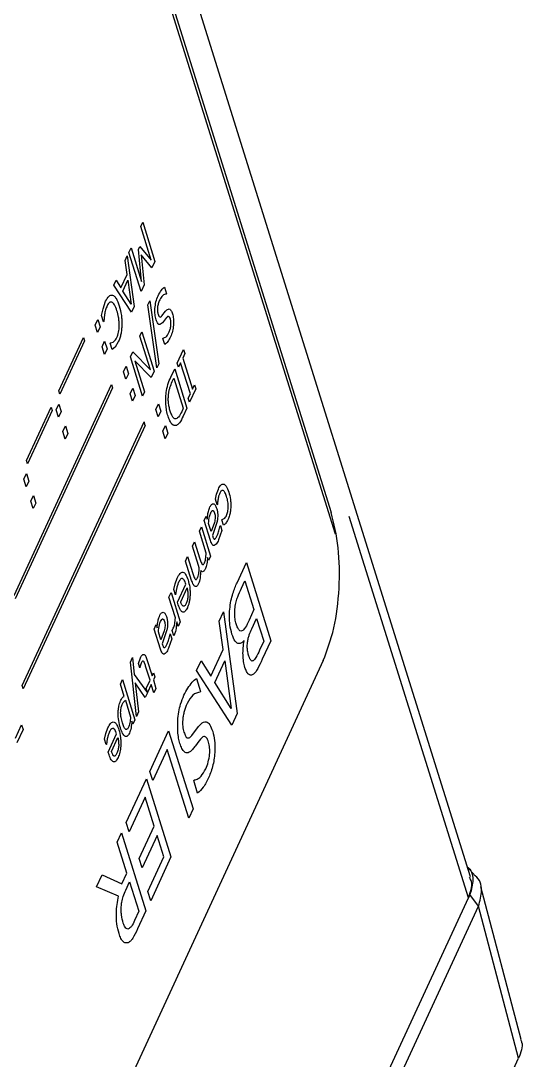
# Model space of a CAD drawing. Header units: millimetres. Extents: x 0 to 420, y 0 to 297.
# Drawn here: x 188.34 to 197.9, y 125.72 to 145.52 of the extents above; entities that cross this region are included whole.
import ezdxf

# ---------------------------------------------------------------- set-up
doc = ezdxf.new("R2010")
doc.units = ezdxf.units.MM

msp = doc.modelspace()

# ---------------------------------------------------------------- linework, layer by layer
at = {"color": 7, "linetype": 'Continuous', "lineweight": 25}
for p, q in [((196.896, 129.212), (187.13, 160.459)), ((194.328, 135.74), (189.224, 152.068)), ((189.362, 151.78), (194.247, 136.153)), ((190.621, 141.596), (190.659, 141.679)), ((190.821, 140.955), (190.621, 141.596)), ((190.659, 141.679), (190.891, 140.934)), ((190.395, 141.107), (190.436, 141.195)), ((190.436, 141.195), (190.636, 140.554)), ((190.58, 141.164), (190.605, 141.218)), ((190.636, 140.554), (190.58, 141.164)), ((190.605, 141.218), (190.821, 140.955)), ((190.324, 140.954), (190.365, 141.043)), ((190.361, 140.685), (190.324, 140.954)), ((190.365, 141.043), (190.494, 140.074)), ((190.627, 140.362), (190.395, 141.107)), ((190.629, 141.061), (190.684, 140.486)), ((190.835, 140.813), (190.629, 141.061)), ((190.891, 140.934), (190.835, 140.813)), ((190.107, 140.484), (190.15, 140.578)), ((190.15, 140.578), (190.243, 140.43)), ((190.243, 140.43), (190.361, 140.685)), ((190.281, 140.37), (190.376, 140.576)), ((190.376, 140.576), (190.438, 140.123)), ((190.444, 139.965), (190.107, 140.484)), ((190.438, 140.123), (190.281, 140.37)), ((190.684, 140.486), (190.627, 140.362)), ((191.071, 140.442), (191.11, 140.317)), ((189.905, 140.033), (189.953, 140.174)), ((190.757, 140.107), (190.791, 140.182)), ((190.791, 140.182), (190.965, 138.984)), ((191.11, 140.317), (191.107, 140.311)), ((189.877, 139.902), (189.905, 140.033)), ((190.494, 140.074), (190.444, 139.965)), ((190.929, 138.907), (190.757, 140.107)), ((191.025, 139.897), (191.091, 139.984)), ((189.755, 139.722), (189.804, 139.829)), ((189.804, 139.829), (189.849, 139.687)), ((189.914, 139.784), (189.877, 139.902)), ((189.917, 139.791), (189.914, 139.784)), ((189.931, 139.921), (189.917, 139.791)), ((191.109, 139.863), (191.034, 139.765)), ((189.799, 139.58), (189.755, 139.722)), ((189.849, 139.687), (189.799, 139.58)), ((190.605, 139.509), (190.644, 139.592)), ((190.644, 139.592), (190.876, 138.847)), ((189.06, 138.468), (189.529, 139.483)), ((189.549, 139.419), (189.08, 138.404)), ((189.529, 139.483), (189.549, 139.419)), ((189.885, 139.306), (189.934, 139.413)), ((189.934, 139.413), (189.979, 139.271)), ((190.041, 139.378), (190.045, 139.385)), ((190.079, 139.258), (190.041, 139.378)), ((190.045, 139.385), (190.099, 139.398)), ((190.193, 139.401), (190.133, 139.303)), ((190.806, 138.867), (190.605, 139.509)), ((191.044, 139.468), (191.047, 139.474)), ((191.081, 139.35), (191.044, 139.468)), ((189.929, 139.164), (189.885, 139.306)), ((189.979, 139.271), (189.929, 139.164)), ((190.133, 139.303), (190.079, 139.258)), ((190.423, 139.114), (190.469, 139.214)), ((190.469, 139.214), (190.806, 138.867)), ((191.317, 138.996), (191.437, 139.254)), ((191.46, 139.178), (191.421, 139.093)), ((191.437, 139.254), (191.46, 139.178)), ((190.656, 138.37), (190.423, 139.114)), ((190.51, 139.042), (190.694, 138.453)), ((190.818, 138.722), (190.51, 139.042)), ((190.965, 138.984), (190.929, 138.907)), ((191.341, 138.92), (191.317, 138.996)), ((191.38, 139.005), (191.341, 138.92)), ((191.565, 138.412), (191.38, 139.005)), ((191.421, 139.093), (191.606, 138.501)), ((190.292, 138.831), (190.342, 138.938)), ((190.337, 138.689), (190.292, 138.831)), ((190.386, 138.796), (190.337, 138.689)), ((190.342, 138.938), (190.386, 138.796)), ((190.876, 138.847), (190.818, 138.722)), ((191.196, 138.732), (191.267, 138.886)), ((191.267, 138.886), (191.499, 138.142)), ((188.209, 134.574), (190.066, 138.592)), ((190.066, 138.592), (190.086, 138.528)), ((191.221, 138.644), (191.252, 138.712)), ((191.252, 138.712), (191.431, 138.139)), ((191.606, 138.501), (191.646, 138.586)), ((191.646, 138.586), (191.669, 138.51)), ((190.086, 138.528), (188.229, 134.509)), ((189.08, 138.404), (189.06, 138.468)), ((190.422, 138.415), (190.472, 138.522)), ((190.467, 138.273), (190.422, 138.415)), ((190.516, 138.38), (190.467, 138.273)), ((190.472, 138.522), (190.516, 138.38)), ((190.694, 138.453), (190.656, 138.37)), ((191.526, 138.328), (191.565, 138.412)), ((191.669, 138.51), (191.55, 138.252)), ((189.01, 138.11), (189.06, 138.217)), ((189.06, 138.217), (189.104, 138.075)), ((190.911, 138.116), (190.96, 138.223)), ((190.96, 138.223), (191.005, 138.08)), ((191.55, 138.252), (191.526, 138.328)), ((188.447, 137.143), (188.916, 138.158)), ((188.937, 138.093), (188.467, 137.078)), ((188.916, 138.158), (188.937, 138.093)), ((189.055, 137.968), (189.01, 138.11)), ((189.104, 138.075), (189.055, 137.968)), ((190.955, 137.973), (190.911, 138.116)), ((191.005, 138.08), (190.955, 137.973)), ((191.431, 138.139), (191.4, 138.071)), ((191.499, 138.142), (191.429, 137.99)), ((188.365, 132.857), (190.685, 137.877)), ((190.705, 137.812), (188.385, 132.792)), ((189.14, 137.694), (189.19, 137.801)), ((189.19, 137.801), (189.234, 137.659)), ((190.705, 137.812), (190.685, 137.877)), ((191.041, 137.699), (191.09, 137.807)), ((191.09, 137.807), (191.135, 137.664)), ((189.185, 137.552), (189.14, 137.694)), ((189.234, 137.659), (189.185, 137.552)), ((191.085, 137.557), (191.041, 137.699)), ((191.135, 137.664), (191.085, 137.557)), ((188.467, 137.078), (188.447, 137.143)), ((188.398, 136.784), (188.447, 136.892)), ((188.447, 136.892), (188.492, 136.749)), ((188.442, 136.642), (188.398, 136.784)), ((188.492, 136.749), (188.442, 136.642)), ((192.064, 136.501), (192.098, 136.598)), ((188.528, 136.368), (188.577, 136.475)), ((188.577, 136.475), (188.622, 136.333)), ((192.043, 136.406), (192.064, 136.501)), ((192.076, 136.301), (192.043, 136.406)), ((188.572, 136.226), (188.528, 136.368)), ((188.622, 136.333), (188.572, 136.226)), ((192.079, 136.306), (192.076, 136.301)), ((191.83, 135.998), (191.869, 136.082)), ((191.869, 136.082), (191.888, 136.023)), ((192.166, 136.015), (192.168, 136.02)), ((192.199, 135.909), (192.166, 136.015)), ((192.168, 136.02), (192.207, 136.036)), ((196.857, 128.812), (194.588, 136.074)), ((191.737, 135.795), (191.776, 135.879)), ((191.776, 135.879), (191.95, 135.321)), ((191.95, 135.616), (191.83, 135.998)), ((191.961, 135.79), (191.912, 135.945)), ((192.023, 135.963), (191.961, 135.79)), ((192.074, 135.98), (191.984, 135.715)), ((192.167, 135.81), (192.104, 135.631)), ((192.134, 135.901), (192.137, 135.906)), ((192.137, 135.906), (192.167, 135.81)), ((191.867, 135.378), (191.737, 135.795)), ((191.984, 135.715), (191.99, 135.697)), ((191.605, 135.511), (191.644, 135.595)), ((191.72, 135.143), (191.605, 135.511)), ((191.644, 135.595), (191.745, 135.272)), ((191.474, 135.227), (191.513, 135.312)), ((191.589, 134.859), (191.474, 135.227)), ((191.513, 135.312), (191.614, 134.988)), ((191.911, 135.237), (191.892, 135.298)), ((191.95, 135.321), (191.911, 135.237)), ((191.736, 135.097), (191.72, 135.143)), ((192.455, 134.815), (192.632, 135.198)), ((192.632, 135.198), (193.097, 133.71)), ((191.276, 134.794), (191.315, 134.904)), ((192.536, 134.708), (192.603, 134.852)), ((192.603, 134.852), (192.775, 134.302)), ((191.158, 134.542), (191.197, 134.626)), ((191.197, 134.626), (191.371, 134.068)), ((191.251, 134.686), (191.276, 134.794)), ((191.283, 134.584), (191.251, 134.686)), ((191.302, 134.696), (191.285, 134.589)), ((191.32, 134.442), (191.48, 134.789)), ((191.381, 134.452), (191.503, 134.717)), ((191.281, 134.146), (191.158, 134.542)), ((191.285, 134.589), (191.283, 134.584)), ((191.336, 134.391), (191.32, 134.442)), ((192.116, 134.081), (192.199, 134.26)), ((192.199, 134.26), (192.456, 132.322)), ((192.775, 134.302), (192.682, 134.101)), ((191.332, 133.983), (191.306, 134.067)), ((191.371, 134.068), (191.332, 133.983)), ((192.19, 133.544), (192.116, 134.081)), ((192.734, 133.935), (192.826, 134.136)), ((192.826, 134.136), (192.963, 133.701)), ((190.876, 133.932), (190.915, 134.016)), ((190.995, 133.55), (190.876, 133.932)), ((190.915, 134.016), (190.933, 133.957)), ((191.006, 133.724), (190.958, 133.879)), ((191.068, 133.897), (191.006, 133.724)), ((191.12, 133.915), (191.03, 133.649)), ((191.18, 133.835), (191.182, 133.84)), ((191.182, 133.84), (191.212, 133.744)), ((191.217, 133.903), (191.219, 133.907)), ((191.248, 133.805), (191.217, 133.903)), ((191.219, 133.907), (191.241, 133.949)), ((191.264, 133.836), (191.248, 133.805)), ((191.03, 133.649), (191.035, 133.631)), ((191.212, 133.744), (191.149, 133.566)), ((192.59, 133.708), (192.588, 133.715)), ((192.963, 133.701), (192.884, 133.531)), ((193.097, 133.71), (192.934, 133.356)), ((191.955, 133.035), (192.19, 133.544)), ((194.096, 133.331), (187.623, 119.321)), ((190.425, 133.302), (190.467, 133.392)), ((190.54, 132.269), (190.425, 133.302)), ((190.467, 133.392), (190.498, 133.07)), ((190.577, 133.277), (190.615, 133.387)), ((190.604, 133.193), (190.577, 133.277)), ((190.74, 133.35), (190.836, 133.041)), ((191.683, 133.142), (191.769, 133.33)), ((191.769, 133.33), (191.955, 133.035)), ((192.03, 132.914), (192.22, 133.326)), ((192.22, 133.326), (192.345, 132.42)), ((190.498, 133.07), (190.748, 132.72)), ((190.606, 133.198), (190.604, 133.193)), ((190.798, 132.957), (190.714, 133.223)), ((190.836, 133.041), (190.863, 133.098)), ((190.863, 133.098), (190.887, 133.02)), ((192.355, 132.104), (191.683, 133.142)), ((188.385, 132.792), (188.365, 132.857)), ((190.233, 132.885), (190.272, 132.969)), ((190.306, 132.651), (190.233, 132.885)), ((190.272, 132.969), (190.51, 132.205)), ((190.514, 132.906), (190.58, 132.356)), ((190.706, 132.629), (190.514, 132.906)), ((190.726, 132.802), (190.798, 132.957)), ((190.822, 132.879), (190.75, 132.724)), ((190.872, 132.719), (190.822, 132.879)), ((190.887, 133.02), (190.861, 132.963)), ((190.861, 132.963), (190.911, 132.803)), ((191.682, 132.993), (191.76, 132.744)), ((192.345, 132.42), (192.03, 132.914)), ((190.748, 132.72), (190.706, 132.629)), ((190.75, 132.724), (190.726, 132.802)), ((190.911, 132.803), (190.872, 132.719)), ((191.76, 132.744), (191.754, 132.731)), ((190.329, 132.575), (190.429, 132.257)), ((190.58, 132.356), (190.54, 132.269)), ((192.456, 132.322), (192.355, 132.104)), ((188.235, 131.855), (188.352, 132.107)), ((188.352, 132.107), (188.38, 132.017)), ((189.958, 131.941), (189.997, 132.052)), ((190.471, 132.121), (190.453, 132.179)), ((190.51, 132.205), (190.471, 132.121)), ((191.591, 131.903), (191.723, 132.076)), ((188.38, 132.017), (188.263, 131.764)), ((189.933, 131.834), (189.958, 131.941)), ((189.984, 131.843), (189.967, 131.736)), ((190.002, 131.589), (190.162, 131.936)), ((190.063, 131.6), (190.185, 131.864)), ((190.795, 131.221), (191.152, 131.994)), ((191.152, 131.994), (191.617, 130.506)), ((189.965, 131.731), (189.933, 131.834)), ((189.967, 131.736), (189.965, 131.731)), ((190.018, 131.538), (190.002, 131.589)), ((191.125, 131.641), (190.85, 131.045)), ((191.535, 130.329), (191.125, 131.641)), ((190.345, 130.247), (190.73, 131.082)), ((190.73, 131.082), (191.196, 129.593)), ((190.85, 131.045), (190.795, 131.221)), ((191.629, 131.045), (191.635, 131.058)), ((191.703, 130.808), (191.629, 131.045)), ((190.703, 130.728), (190.4, 130.071)), ((190.876, 130.176), (190.703, 130.728)), ((191.617, 130.506), (191.535, 130.329)), ((190.4, 130.071), (190.345, 130.247)), ((190.593, 129.563), (190.876, 130.176)), ((190.173, 129.875), (190.255, 130.052)), ((190.358, 129.283), (190.173, 129.875)), ((190.255, 130.052), (190.72, 128.564)), ((190.931, 130), (190.648, 129.387)), ((191.059, 129.592), (190.931, 130)), ((190.648, 129.387), (190.593, 129.563)), ((190.755, 128.935), (191.059, 129.592)), ((191.196, 129.593), (190.81, 128.759)), ((190.264, 129.08), (190.358, 129.283)), ((196.987, 129.231), (196.836, 129.403)), ((189.778, 129.02), (189.884, 129.25)), ((189.884, 129.25), (190.264, 129.08)), ((190.338, 128.962), (190.41, 129.118)), ((190.41, 129.118), (190.584, 128.558)), ((190.199, 128.847), (189.778, 129.02)), ((190.81, 128.759), (190.755, 128.935)), ((196.888, 128.879), (196.857, 128.812)), ((197.05, 128.652), (196.888, 128.879)), ((197.863, 126.114), (197.097, 129.021)), ((188.72, 111.201), (196.857, 128.812)), ((188.852, 110.907), (197.05, 128.652)), ((190.584, 128.558), (190.503, 128.382)), ((190.72, 128.564), (190.561, 128.22)), ((197.813, 125.757), (197.05, 128.652)), ((195.19, 120.08), (197.813, 125.757))]:
    msp.add_line(p, q, dxfattribs=at)
for points, knots in [([(190.952, 140.281), (190.972, 140.32), (191.009, 140.391), (191.052, 140.426), (191.071, 140.442)], [0, 0, 0, 0, 0.547815, 1, 1, 1, 1]), ([(189.953, 140.174), (189.974, 140.211), (190.004, 140.266), (190.05, 140.294), (190.072, 140.292), (190.083, 140.291)], [0, 0, 0, 0, 0.5163976, 0.7567425, 1, 1, 1, 1]), ([(190.07, 140.158), (190.062, 140.16), (190.046, 140.163), (190.022, 140.15), (190, 140.126), (189.986, 140.1), (189.98, 140.087)], [0, 0, 0, 0, 0.252414, 0.499646, 0.749339, 1, 1, 1, 1]), ([(190.169, 139.995), (190.154, 140.036), (190.133, 140.095), (190.097, 140.143), (190.079, 140.153), (190.07, 140.158)], [0, 0, 0, 0, 0.538601, 0.775031, 1, 1, 1, 1]), ([(190.083, 140.291), (190.095, 140.286), (190.119, 140.275), (190.165, 140.216), (190.193, 140.14), (190.211, 140.087)], [0, 0, 0, 0, 0.224551, 0.460072, 1, 1, 1, 1]), ([(190.892, 140.039), (190.897, 140.082), (190.907, 140.176), (190.936, 140.244), (190.952, 140.281)], [0, 0, 0, 0, 0.453139, 1, 1, 1, 1]), ([(190.982, 140.201), (190.972, 140.179), (190.958, 140.146), (190.946, 140.094), (190.94, 140.057), (190.938, 140.022), (190.94, 139.988), (190.944, 139.956), (190.949, 139.938), (190.952, 139.929)], [0, 0, 0, 0, 0.309394, 0.4398, 0.559461, 0.670295, 0.77669, 0.884667, 1, 1, 1, 1]), ([(191.107, 140.311), (191.084, 140.307), (191.039, 140.299), (191, 140.233), (190.982, 140.201)], [0, 0, 0, 0, 0.519341, 1, 1, 1, 1]), ([(189.98, 140.087), (189.97, 140.063), (189.95, 140.015), (189.937, 139.952), (189.931, 139.921)], [0, 0, 0, 0, 0.502794, 1, 1, 1, 1]), ([(190.212, 139.711), (190.211, 139.737), (190.21, 139.792), (190.197, 139.892), (190.18, 139.955), (190.169, 139.995)], [0, 0, 0, 0, 0.246907, 0.520281, 1, 1, 1, 1]), ([(190.211, 140.087), (190.227, 140.03), (190.249, 139.947), (190.262, 139.816), (190.262, 139.752), (190.262, 139.721)], [0, 0, 0, 0, 0.531403, 0.769359, 1, 1, 1, 1]), ([(190.914, 139.82), (190.906, 139.853), (190.894, 139.902), (190.89, 139.98), (190.892, 140.02), (190.892, 140.039)], [0, 0, 0, 0, 0.5006157, 0.7529565, 1, 1, 1, 1]), ([(191.091, 139.984), (191.104, 139.998), (191.127, 140.025), (191.152, 140.027), (191.163, 140.028)], [0, 0, 0, 0, 0.5414706, 1, 1, 1, 1]), ([(191.163, 140.028), (191.169, 140.026), (191.181, 140.021), (191.203, 139.995), (191.216, 139.961), (191.225, 139.937)], [0, 0, 0, 0, 0.2398765, 0.4805609, 1, 1, 1, 1]), ([(191.034, 139.765), (191.022, 139.754), (191, 139.732), (190.966, 139.73), (190.936, 139.76), (190.921, 139.8), (190.914, 139.82)], [0, 0, 0, 0, 0.2743771, 0.5134589, 0.7452045, 1, 1, 1, 1]), ([(190.952, 139.929), (190.956, 139.916), (190.965, 139.891), (190.983, 139.873), (191.004, 139.875), (191.018, 139.889), (191.025, 139.897)], [0, 0, 0, 0, 0.255901, 0.483074, 0.717567, 1, 1, 1, 1]), ([(191.185, 139.834), (191.181, 139.847), (191.172, 139.872), (191.152, 139.89), (191.131, 139.887), (191.117, 139.871), (191.109, 139.863)], [0, 0, 0, 0, 0.2518673, 0.4812467, 0.7209016, 1, 1, 1, 1]), ([(191.158, 139.579), (191.167, 139.599), (191.182, 139.637), (191.194, 139.698), (191.197, 139.745), (191.196, 139.777), (191.193, 139.808), (191.188, 139.825), (191.185, 139.834)], [0, 0, 0, 0, 0.28971, 0.544091, 0.661757, 0.772575, 0.883117, 1, 1, 1, 1]), ([(191.225, 139.937), (191.229, 139.922), (191.237, 139.892), (191.244, 139.839), (191.247, 139.781), (191.243, 139.701), (191.227, 139.595), (191.201, 139.533), (191.188, 139.5)], [0, 0, 0, 0, 0.118779, 0.233172, 0.348987, 0.471826, 0.723868, 1, 1, 1, 1]), ([(190.167, 139.486), (190.173, 139.501), (190.186, 139.531), (190.199, 139.586), (190.209, 139.647), (190.211, 139.689), (190.212, 139.711)], [0, 0, 0, 0, 0.248361, 0.495894, 0.744019, 1, 1, 1, 1]), ([(190.262, 139.721), (190.26, 139.691), (190.257, 139.632), (190.243, 139.547), (190.222, 139.468), (190.203, 139.424), (190.193, 139.401)], [0, 0, 0, 0, 0.246484, 0.487306, 0.734702, 1, 1, 1, 1]), ([(191.047, 139.474), (191.066, 139.479), (191.095, 139.488), (191.132, 139.529), (191.15, 139.563), (191.158, 139.579)], [0, 0, 0, 0, 0.473003, 0.735561, 1, 1, 1, 1]), ([(190.099, 139.398), (190.111, 139.407), (190.136, 139.426), (190.157, 139.466), (190.167, 139.486)], [0, 0, 0, 0, 0.498438, 1, 1, 1, 1]), ([(191.188, 139.5), (191.171, 139.466), (191.138, 139.401), (191.1, 139.366), (191.081, 139.35)], [0, 0, 0, 0, 0.516335, 1, 1, 1, 1]), ([(191.105, 138.436), (191.115, 138.489), (191.136, 138.604), (191.175, 138.687), (191.196, 138.732)], [0, 0, 0, 0, 0.454713, 1, 1, 1, 1]), ([(191.151, 138.41), (191.154, 138.431), (191.161, 138.474), (191.183, 138.557), (191.205, 138.608), (191.221, 138.644)], [0, 0, 0, 0, 0.227463, 0.459768, 1, 1, 1, 1]), ([(191.14, 137.988), (191.13, 138.023), (191.112, 138.089), (191.098, 138.206), (191.094, 138.324), (191.102, 138.399), (191.105, 138.436)], [0, 0, 0, 0, 0.269692, 0.526674, 0.768837, 1, 1, 1, 1]), ([(191.183, 138.08), (191.175, 138.107), (191.16, 138.158), (191.147, 138.243), (191.143, 138.329), (191.149, 138.383), (191.151, 138.41)], [0, 0, 0, 0, 0.294644, 0.547068, 0.773702, 1, 1, 1, 1]), ([(191.3, 137.81), (191.286, 137.807), (191.256, 137.802), (191.213, 137.833), (191.172, 137.894), (191.151, 137.956), (191.14, 137.988)], [0, 0, 0, 0, 0.232211, 0.468439, 0.719074, 1, 1, 1, 1]), ([(191.305, 137.94), (191.294, 137.937), (191.271, 137.931), (191.239, 137.956), (191.208, 138.006), (191.192, 138.054), (191.183, 138.08)], [0, 0, 0, 0, 0.230365, 0.46154, 0.712966, 1, 1, 1, 1]), ([(191.429, 137.99), (191.406, 137.94), (191.367, 137.856), (191.319, 137.823), (191.3, 137.81)], [0, 0, 0, 0, 0.5988541, 1, 1, 1, 1]), ([(191.4, 138.071), (191.382, 138.033), (191.352, 137.973), (191.317, 137.948), (191.305, 137.94)], [0, 0, 0, 0, 0.638191, 1, 1, 1, 1]), ([(192.098, 136.598), (192.114, 136.628), (192.137, 136.671), (192.173, 136.696), (192.19, 136.695), (192.198, 136.695)], [0, 0, 0, 0, 0.525516, 0.763808, 1, 1, 1, 1]), ([(192.198, 136.695), (192.207, 136.691), (192.225, 136.684), (192.261, 136.64), (192.282, 136.581), (192.297, 136.541)], [0, 0, 0, 0, 0.222398, 0.456825, 1, 1, 1, 1]), ([(192.124, 136.518), (192.117, 136.499), (192.102, 136.462), (192.087, 136.388), (192.081, 136.334), (192.079, 136.306)], [0, 0, 0, 0, 0.311452, 0.64135, 1, 1, 1, 1]), ([(192.256, 136.454), (192.246, 136.482), (192.228, 136.533), (192.198, 136.569), (192.174, 136.574), (192.156, 136.566), (192.139, 136.548), (192.129, 136.528), (192.124, 136.518)], [0, 0, 0, 0, 0.295626, 0.543232, 0.656129, 0.765516, 0.878084, 1, 1, 1, 1]), ([(192.255, 136.098), (192.26, 136.109), (192.269, 136.13), (192.279, 136.17), (192.285, 136.213), (192.287, 136.259), (192.286, 136.307), (192.278, 136.377), (192.265, 136.422), (192.256, 136.454)], [0, 0, 0, 0, 0.116115, 0.225639, 0.334468, 0.448606, 0.568788, 0.698022, 1, 1, 1, 1]), ([(192.297, 136.541), (192.308, 136.496), (192.326, 136.432), (192.335, 136.332), (192.335, 136.283), (192.334, 136.259)], [0, 0, 0, 0, 0.533675, 0.770823, 1, 1, 1, 1]), ([(191.901, 136.132), (191.907, 136.16), (191.916, 136.21), (191.933, 136.245), (191.939, 136.26)], [0, 0, 0, 0, 0.582887, 1, 1, 1, 1]), ([(191.939, 136.26), (191.949, 136.279), (191.969, 136.315), (191.993, 136.317), (192.005, 136.319)], [0, 0, 0, 0, 0.501247, 1, 1, 1, 1]), ([(192.005, 136.319), (192.011, 136.316), (192.023, 136.312), (192.045, 136.287), (192.057, 136.255), (192.065, 136.235)], [0, 0, 0, 0, 0.253992, 0.5259, 1, 1, 1, 1]), ([(192.065, 136.235), (192.07, 136.216), (192.081, 136.179), (192.087, 136.113), (192.085, 136.045), (192.078, 136.002), (192.074, 135.98)], [0, 0, 0, 0, 0.268354, 0.509101, 0.74497, 1, 1, 1, 1]), ([(192.334, 136.259), (192.333, 136.232), (192.329, 136.177), (192.311, 136.09), (192.291, 136.042), (192.28, 136.014)], [0, 0, 0, 0, 0.287824, 0.592275, 1, 1, 1, 1]), ([(191.888, 136.023), (191.888, 136.025), (191.89, 136.043), (191.893, 136.08), (191.898, 136.114), (191.901, 136.132)], [0, 0, 0, 0, 0.051271, 0.498148, 1, 1, 1, 1]), ([(191.912, 135.945), (191.916, 135.992), (191.923, 136.067), (191.945, 136.123), (191.953, 136.143)], [0, 0, 0, 0, 0.625927, 1, 1, 1, 1]), ([(191.953, 136.143), (191.959, 136.157), (191.969, 136.176), (191.983, 136.188), (191.993, 136.191), (192.002, 136.188), (192.015, 136.175), (192.022, 136.155), (192.027, 136.141)], [0, 0, 0, 0, 0.284763, 0.404898, 0.516285, 0.625262, 0.738572, 1, 1, 1, 1]), ([(192.027, 136.141), (192.03, 136.129), (192.036, 136.105), (192.039, 136.058), (192.034, 136.009), (192.027, 135.979), (192.023, 135.963)], [0, 0, 0, 0, 0.24269, 0.470117, 0.713818, 1, 1, 1, 1]), ([(192.28, 136.014), (192.268, 135.992), (192.243, 135.944), (192.214, 135.921), (192.199, 135.909)], [0, 0, 0, 0, 0.47937, 1, 1, 1, 1]), ([(192.207, 136.036), (192.216, 136.043), (192.234, 136.057), (192.248, 136.085), (192.255, 136.098)], [0, 0, 0, 0, 0.526728, 1, 1, 1, 1]), ([(192.078, 135.715), (192.089, 135.744), (192.111, 135.8), (192.127, 135.868), (192.134, 135.901)], [0, 0, 0, 0, 0.514511, 1, 1, 1, 1]), ([(192.021, 135.522), (192.015, 135.522), (192.001, 135.522), (191.975, 135.547), (191.96, 135.588), (191.95, 135.616)], [0, 0, 0, 0, 0.225742, 0.458034, 1, 1, 1, 1]), ([(191.99, 135.697), (191.993, 135.688), (191.998, 135.671), (192.009, 135.653), (192.02, 135.644), (192.028, 135.645), (192.032, 135.646)], [0, 0, 0, 0, 0.289871, 0.542725, 0.773125, 1, 1, 1, 1]), ([(192.104, 135.631), (192.089, 135.6), (192.064, 135.546), (192.034, 135.529), (192.021, 135.522)], [0, 0, 0, 0, 0.589603, 1, 1, 1, 1]), ([(192.032, 135.646), (192.039, 135.652), (192.056, 135.667), (192.07, 135.697), (192.078, 135.715)], [0, 0, 0, 0, 0.414854, 1, 1, 1, 1]), ([(191.745, 135.272), (191.753, 135.246), (191.766, 135.204), (191.784, 135.175), (191.79, 135.164)], [0, 0, 0, 0, 0.622598, 1, 1, 1, 1]), ([(191.835, 135.195), (191.839, 135.205), (191.847, 135.226), (191.86, 135.287), (191.864, 135.34), (191.867, 135.378)], [0, 0, 0, 0, 0.200097, 0.427447, 1, 1, 1, 1]), ([(191.892, 135.298), (191.889, 135.256), (191.885, 135.197), (191.869, 135.124), (191.858, 135.098), (191.853, 135.084)], [0, 0, 0, 0, 0.527828, 0.760572, 1, 1, 1, 1]), ([(191.315, 134.904), (191.333, 134.938), (191.358, 134.986), (191.397, 135.014), (191.425, 135.018), (191.452, 135.005), (191.487, 134.964), (191.508, 134.907), (191.522, 134.867)], [0, 0, 0, 0, 0.262227, 0.379451, 0.494084, 0.608478, 0.727595, 1, 1, 1, 1]), ([(191.704, 134.911), (191.708, 134.921), (191.716, 134.942), (191.729, 135.005), (191.733, 135.059), (191.736, 135.097)], [0, 0, 0, 0, 0.201559, 0.429172, 1, 1, 1, 1]), ([(191.762, 135.05), (191.76, 135), (191.756, 134.93), (191.74, 134.845), (191.728, 134.815), (191.722, 134.8)], [0, 0, 0, 0, 0.545629, 0.772554, 1, 1, 1, 1]), ([(191.853, 135.084), (191.846, 135.07), (191.832, 135.043), (191.808, 135.024), (191.784, 135.025), (191.77, 135.041), (191.762, 135.05)], [0, 0, 0, 0, 0.268168, 0.507359, 0.742581, 1, 1, 1, 1]), ([(191.79, 135.164), (191.794, 135.161), (191.8, 135.155), (191.812, 135.158), (191.823, 135.172), (191.831, 135.187), (191.835, 135.195)], [0, 0, 0, 0, 0.224672, 0.444239, 0.689794, 1, 1, 1, 1]), ([(191.341, 134.823), (191.334, 134.805), (191.318, 134.767), (191.307, 134.72), (191.302, 134.696)], [0, 0, 0, 0, 0.498671, 1, 1, 1, 1]), ([(191.48, 134.789), (191.471, 134.816), (191.457, 134.855), (191.432, 134.885), (191.414, 134.895), (191.396, 134.894), (191.37, 134.877), (191.353, 134.845), (191.341, 134.823)], [0, 0, 0, 0, 0.279535, 0.401401, 0.5176569, 0.6306356, 0.7451905, 1, 1, 1, 1]), ([(191.522, 134.867), (191.534, 134.823), (191.551, 134.76), (191.56, 134.659), (191.561, 134.587), (191.556, 134.517), (191.546, 134.451), (191.53, 134.389), (191.516, 134.356), (191.508, 134.338)], [0, 0, 0, 0, 0.27854, 0.404085, 0.526295, 0.643859, 0.758129, 0.875, 1, 1, 1, 1]), ([(191.658, 134.743), (191.652, 134.746), (191.64, 134.753), (191.615, 134.788), (191.6, 134.83), (191.589, 134.859)], [0, 0, 0, 0, 0.2154677, 0.4483767, 1, 1, 1, 1]), ([(191.614, 134.988), (191.622, 134.962), (191.635, 134.92), (191.652, 134.891), (191.659, 134.88)], [0, 0, 0, 0, 0.622598, 1, 1, 1, 1]), ([(191.659, 134.88), (191.662, 134.877), (191.669, 134.872), (191.68, 134.874), (191.692, 134.888), (191.7, 134.903), (191.704, 134.911)], [0, 0, 0, 0, 0.224672, 0.444239, 0.689794, 1, 1, 1, 1]), ([(192.316, 134.311), (192.322, 134.364), (192.336, 134.47), (192.382, 134.648), (192.427, 134.75), (192.455, 134.815)], [0, 0, 0, 0, 0.270671, 0.535958, 1, 1, 1, 1]), ([(191.503, 134.717), (191.508, 134.692), (191.519, 134.646), (191.519, 134.591), (191.519, 134.564)], [0, 0, 0, 0, 0.52435, 1, 1, 1, 1]), ([(191.722, 134.8), (191.712, 134.781), (191.697, 134.754), (191.674, 134.74), (191.664, 134.742), (191.658, 134.743)], [0, 0, 0, 0, 0.5259278, 0.7633697, 1, 1, 1, 1]), ([(192.416, 134.342), (192.422, 134.379), (192.435, 134.453), (192.476, 134.577), (192.512, 134.655), (192.536, 134.708)], [0, 0, 0, 0, 0.2472295, 0.497029, 1, 1, 1, 1]), ([(191.429, 134.369), (191.425, 134.372), (191.416, 134.377), (191.399, 134.403), (191.388, 134.432), (191.381, 134.452)], [0, 0, 0, 0, 0.2073194, 0.4386961, 1, 1, 1, 1]), ([(191.486, 134.42), (191.477, 134.403), (191.463, 134.377), (191.443, 134.365), (191.433, 134.368), (191.429, 134.369)], [0, 0, 0, 0, 0.5373891, 0.7711109, 1, 1, 1, 1]), ([(191.519, 134.564), (191.516, 134.537), (191.511, 134.482), (191.495, 134.441), (191.486, 134.42)], [0, 0, 0, 0, 0.4795247, 1, 1, 1, 1]), ([(190.985, 134.195), (190.995, 134.213), (191.015, 134.249), (191.039, 134.252), (191.05, 134.253)], [0, 0, 0, 0, 0.501247, 1, 1, 1, 1]), ([(191.05, 134.253), (191.056, 134.251), (191.069, 134.246), (191.09, 134.221), (191.103, 134.19), (191.111, 134.169)], [0, 0, 0, 0, 0.253992, 0.5259, 1, 1, 1, 1]), ([(191.422, 134.255), (191.414, 134.258), (191.398, 134.265), (191.367, 134.305), (191.349, 134.355), (191.336, 134.391)], [0, 0, 0, 0, 0.222176, 0.456736, 1, 1, 1, 1]), ([(191.508, 134.338), (191.494, 134.312), (191.474, 134.275), (191.443, 134.254), (191.429, 134.255), (191.422, 134.255)], [0, 0, 0, 0, 0.5277976, 0.7653181, 1, 1, 1, 1]), ([(192.357, 133.836), (192.342, 133.894), (192.317, 133.992), (192.306, 134.162), (192.312, 134.26), (192.316, 134.311)], [0, 0, 0, 0, 0.424885, 0.705769, 1, 1, 1, 1]), ([(192.44, 134.029), (192.431, 134.06), (192.414, 134.118), (192.406, 134.231), (192.413, 134.304), (192.416, 134.342)], [0, 0, 0, 0, 0.351656, 0.65767, 1, 1, 1, 1]), ([(190.933, 133.957), (190.933, 133.959), (190.935, 133.977), (190.939, 134.014), (190.944, 134.048), (190.947, 134.066)], [0, 0, 0, 0, 0.0512705, 0.4981477, 1, 1, 1, 1]), ([(190.947, 134.066), (190.952, 134.095), (190.962, 134.144), (190.978, 134.18), (190.985, 134.195)], [0, 0, 0, 0, 0.582887, 1, 1, 1, 1]), ([(190.958, 133.879), (190.962, 133.926), (190.969, 134.002), (190.99, 134.057), (190.998, 134.078)], [0, 0, 0, 0, 0.625927, 1, 1, 1, 1]), ([(190.998, 134.078), (191.005, 134.091), (191.015, 134.11), (191.029, 134.123), (191.039, 134.126), (191.048, 134.122), (191.06, 134.109), (191.068, 134.089), (191.072, 134.076)], [0, 0, 0, 0, 0.284763, 0.404898, 0.516285, 0.625262, 0.738572, 1, 1, 1, 1]), ([(191.072, 134.076), (191.076, 134.063), (191.082, 134.039), (191.084, 133.993), (191.08, 133.944), (191.072, 133.913), (191.068, 133.897)], [0, 0, 0, 0, 0.24269, 0.470117, 0.713818, 1, 1, 1, 1]), ([(191.111, 134.169), (191.116, 134.15), (191.126, 134.113), (191.133, 134.048), (191.131, 133.979), (191.123, 133.937), (191.12, 133.915)], [0, 0, 0, 0, 0.268354, 0.509101, 0.74497, 1, 1, 1, 1]), ([(191.241, 133.949), (191.246, 133.961), (191.257, 133.986), (191.273, 134.051), (191.278, 134.107), (191.281, 134.146)], [0, 0, 0, 0, 0.2360528, 0.475093, 1, 1, 1, 1]), ([(191.306, 134.067), (191.301, 134.012), (191.295, 133.943), (191.277, 133.868), (191.268, 133.847), (191.264, 133.836)], [0, 0, 0, 0, 0.642783, 0.826711, 1, 1, 1, 1]), ([(192.562, 133.906), (192.549, 133.899), (192.526, 133.888), (192.492, 133.908), (192.464, 133.959), (192.448, 134.004), (192.44, 134.029)], [0, 0, 0, 0, 0.26523, 0.489588, 0.720626, 1, 1, 1, 1]), ([(192.682, 134.101), (192.66, 134.051), (192.624, 133.969), (192.58, 133.924), (192.562, 133.906)], [0, 0, 0, 0, 0.596011, 1, 1, 1, 1]), ([(191.124, 133.65), (191.135, 133.678), (191.157, 133.734), (191.172, 133.802), (191.18, 133.835)], [0, 0, 0, 0, 0.514511, 1, 1, 1, 1]), ([(192.588, 133.715), (192.572, 133.698), (192.541, 133.664), (192.494, 133.65), (192.453, 133.663), (192.403, 133.711), (192.376, 133.785), (192.357, 133.836)], [0, 0, 0, 0, 0.195318, 0.377999, 0.527536, 0.676458, 1, 1, 1, 1]), ([(192.655, 133.682), (192.659, 133.708), (192.667, 133.759), (192.693, 133.847), (192.717, 133.9), (192.734, 133.935)], [0, 0, 0, 0, 0.259729, 0.499789, 1, 1, 1, 1]), ([(191.035, 133.631), (191.038, 133.622), (191.044, 133.605), (191.055, 133.587), (191.066, 133.578), (191.074, 133.58), (191.077, 133.581)], [0, 0, 0, 0, 0.289871, 0.542725, 0.773125, 1, 1, 1, 1]), ([(191.077, 133.581), (191.084, 133.587), (191.101, 133.602), (191.115, 133.632), (191.124, 133.65)], [0, 0, 0, 0, 0.414854, 1, 1, 1, 1]), ([(192.603, 133.203), (192.594, 133.238), (192.575, 133.309), (192.565, 133.44), (192.569, 133.577), (192.583, 133.664), (192.59, 133.708)], [0, 0, 0, 0, 0.249589, 0.494278, 0.740985, 1, 1, 1, 1]), ([(192.68, 133.415), (192.672, 133.442), (192.659, 133.489), (192.649, 133.564), (192.648, 133.628), (192.652, 133.663), (192.655, 133.682)], [0, 0, 0, 0, 0.350303, 0.631552, 0.810599, 1, 1, 1, 1]), ([(190.615, 133.387), (190.626, 133.406), (190.64, 133.434), (190.663, 133.45), (190.679, 133.452), (190.695, 133.443), (190.717, 133.415), (190.731, 133.377), (190.74, 133.35)], [0, 0, 0, 0, 0.2504391, 0.361317, 0.4692793, 0.5806176, 0.7027199, 1, 1, 1, 1]), ([(191.067, 133.457), (191.06, 133.456), (191.047, 133.456), (191.02, 133.481), (191.006, 133.522), (190.995, 133.55)], [0, 0, 0, 0, 0.225742, 0.458034, 1, 1, 1, 1]), ([(191.149, 133.566), (191.135, 133.534), (191.11, 133.481), (191.079, 133.464), (191.067, 133.457)], [0, 0, 0, 0, 0.5896028, 1, 1, 1, 1]), ([(192.884, 133.531), (192.862, 133.482), (192.831, 133.416), (192.789, 133.349), (192.77, 133.335), (192.76, 133.328)], [0, 0, 0, 0, 0.593154, 0.799749, 1, 1, 1, 1]), ([(190.631, 133.284), (190.627, 133.272), (190.616, 133.246), (190.609, 133.215), (190.606, 133.198)], [0, 0, 0, 0, 0.463803, 1, 1, 1, 1]), ([(190.675, 133.319), (190.672, 133.322), (190.665, 133.327), (190.654, 133.321), (190.643, 133.307), (190.635, 133.292), (190.631, 133.284)], [0, 0, 0, 0, 0.208896, 0.430342, 0.688763, 1, 1, 1, 1]), ([(190.714, 133.223), (190.708, 133.245), (190.699, 133.274), (190.685, 133.307), (190.678, 133.315), (190.675, 133.319)], [0, 0, 0, 0, 0.592912, 0.798162, 1, 1, 1, 1]), ([(192.76, 133.328), (192.753, 133.325), (192.738, 133.32), (192.717, 133.336), (192.697, 133.367), (192.686, 133.399), (192.68, 133.415)], [0, 0, 0, 0, 0.23283, 0.464089, 0.714319, 1, 1, 1, 1]), ([(192.934, 133.356), (192.906, 133.296), (192.865, 133.207), (192.804, 133.104), (192.77, 133.079), (192.753, 133.066)], [0, 0, 0, 0, 0.502934, 0.752296, 1, 1, 1, 1]), ([(192.753, 133.066), (192.739, 133.059), (192.711, 133.046), (192.67, 133.067), (192.633, 133.119), (192.614, 133.174), (192.603, 133.203)], [0, 0, 0, 0, 0.2481562, 0.4835182, 0.7276389, 1, 1, 1, 1]), ([(191.444, 132.671), (191.494, 132.764), (191.569, 132.902), (191.654, 132.97), (191.682, 132.993)], [0, 0, 0, 0, 0.67378, 1, 1, 1, 1]), ([(190.236, 132.565), (190.247, 132.586), (190.268, 132.628), (190.293, 132.643), (190.306, 132.651)], [0, 0, 0, 0, 0.5092053, 1, 1, 1, 1]), ([(191.325, 132.187), (191.331, 132.244), (191.342, 132.355), (191.382, 132.525), (191.421, 132.617), (191.444, 132.671)], [0, 0, 0, 0, 0.301667, 0.596471, 1, 1, 1, 1]), ([(191.754, 132.731), (191.706, 132.722), (191.616, 132.705), (191.539, 132.573), (191.503, 132.512)], [0, 0, 0, 0, 0.538908, 1, 1, 1, 1]), ([(190.234, 132.049), (190.222, 132.094), (190.199, 132.177), (190.19, 132.305), (190.194, 132.398), (190.203, 132.462), (190.217, 132.519), (190.229, 132.55), (190.236, 132.565)], [0, 0, 0, 0, 0.293681, 0.54814, 0.665603, 0.77603, 0.885436, 1, 1, 1, 1]), ([(190.271, 132.147), (190.262, 132.179), (190.246, 132.236), (190.237, 132.321), (190.24, 132.383), (190.246, 132.424), (190.255, 132.463), (190.264, 132.484), (190.269, 132.495)], [0, 0, 0, 0, 0.308535, 0.556464, 0.66624, 0.772359, 0.881544, 1, 1, 1, 1]), ([(190.269, 132.495), (190.278, 132.512), (190.296, 132.549), (190.318, 132.566), (190.329, 132.575)], [0, 0, 0, 0, 0.4721988, 1, 1, 1, 1]), ([(191.503, 132.512), (191.483, 132.464), (191.455, 132.396), (191.43, 132.286), (191.42, 132.211), (191.417, 132.142), (191.42, 132.079), (191.429, 132.019), (191.439, 131.984), (191.444, 131.966)], [0, 0, 0, 0, 0.323133, 0.458844, 0.583854, 0.687679, 0.788289, 0.890784, 1, 1, 1, 1]), ([(190.429, 132.257), (190.424, 132.218), (190.418, 132.162), (190.402, 132.097), (190.392, 132.073), (190.387, 132.062)], [0, 0, 0, 0, 0.541406, 0.777168, 1, 1, 1, 1]), ([(189.997, 132.052), (190.008, 132.073), (190.029, 132.114), (190.063, 132.153), (190.097, 132.167), (190.133, 132.155), (190.172, 132.107), (190.193, 132.047), (190.204, 132.015)], [0, 0, 0, 0, 0.16582, 0.313416, 0.451457, 0.590413, 0.779827, 1, 1, 1, 1]), ([(190.162, 131.936), (190.151, 131.967), (190.135, 132.011), (190.107, 132.039), (190.082, 132.044), (190.052, 132.026), (190.033, 131.99), (190.023, 131.971)], [0, 0, 0, 0, 0.314328, 0.450449, 0.582535, 0.778352, 1, 1, 1, 1]), ([(190.406, 131.952), (190.399, 131.939), (190.386, 131.914), (190.365, 131.892), (190.342, 131.885), (190.311, 131.895), (190.271, 131.944), (190.247, 132.012), (190.234, 132.049)], [0, 0, 0, 0, 0.116933, 0.226323, 0.334999, 0.449914, 0.700768, 1, 1, 1, 1]), ([(190.387, 132.062), (190.383, 132.053), (190.374, 132.036), (190.359, 132.021), (190.344, 132.018), (190.323, 132.028), (190.297, 132.07), (190.28, 132.12), (190.271, 132.147)], [0, 0, 0, 0, 0.115628, 0.221144, 0.32408, 0.432507, 0.682591, 1, 1, 1, 1]), ([(190.453, 132.179), (190.449, 132.134), (190.442, 132.07), (190.423, 131.995), (190.411, 131.966), (190.406, 131.952)], [0, 0, 0, 0, 0.527087, 0.765918, 1, 1, 1, 1]), ([(191.368, 131.75), (191.359, 131.785), (191.34, 131.855), (191.321, 132.003), (191.324, 132.118), (191.325, 132.187)], [0, 0, 0, 0, 0.278977, 0.564589, 1, 1, 1, 1]), ([(191.723, 132.076), (191.753, 132.111), (191.8, 132.166), (191.849, 132.166), (191.866, 132.166)], [0, 0, 0, 0, 0.640614, 1, 1, 1, 1]), ([(191.866, 132.166), (191.878, 132.161), (191.902, 132.151), (191.947, 132.1), (191.973, 132.03), (191.99, 131.983)], [0, 0, 0, 0, 0.239877, 0.480561, 1, 1, 1, 1]), ([(190.023, 131.971), (190.015, 131.952), (190, 131.914), (189.989, 131.867), (189.984, 131.843)], [0, 0, 0, 0, 0.498671, 1, 1, 1, 1]), ([(190.185, 131.864), (190.19, 131.84), (190.201, 131.793), (190.201, 131.738), (190.201, 131.711)], [0, 0, 0, 0, 0.52435, 1, 1, 1, 1]), ([(190.204, 132.015), (190.217, 131.966), (190.235, 131.896), (190.243, 131.784), (190.242, 131.709), (190.235, 131.642), (190.221, 131.563), (190.203, 131.517), (190.19, 131.485)], [0, 0, 0, 0, 0.305412, 0.442518, 0.577364, 0.680817, 0.783133, 1, 1, 1, 1]), ([(191.444, 131.966), (191.453, 131.942), (191.469, 131.895), (191.505, 131.855), (191.547, 131.857), (191.576, 131.887), (191.591, 131.903)], [0, 0, 0, 0, 0.246613, 0.465744, 0.707876, 1, 1, 1, 1]), ([(191.911, 131.778), (191.905, 131.795), (191.894, 131.829), (191.872, 131.865), (191.847, 131.885), (191.808, 131.888), (191.779, 131.857), (191.759, 131.835)], [0, 0, 0, 0, 0.1665456, 0.3178274, 0.471177, 0.6299469, 1, 1, 1, 1]), ([(191.99, 131.983), (192.004, 131.928), (192.032, 131.819), (192.034, 131.633), (192.021, 131.475), (191.989, 131.29), (191.946, 131.183), (191.916, 131.109)], [0, 0, 0, 0, 0.204921, 0.408993, 0.55128, 0.693048, 1, 1, 1, 1]), ([(190.201, 131.711), (190.198, 131.685), (190.193, 131.629), (190.177, 131.588), (190.168, 131.567)], [0, 0, 0, 0, 0.479525, 1, 1, 1, 1]), ([(191.608, 131.64), (191.58, 131.613), (191.539, 131.573), (191.486, 131.571), (191.444, 131.595), (191.403, 131.652), (191.379, 131.718), (191.368, 131.75)], [0, 0, 0, 0, 0.324705, 0.463027, 0.598119, 0.805443, 1, 1, 1, 1]), ([(191.759, 131.835), (191.725, 131.791), (191.675, 131.724), (191.625, 131.661), (191.608, 131.64)], [0, 0, 0, 0, 0.665173, 1, 1, 1, 1]), ([(191.857, 131.268), (191.875, 131.31), (191.907, 131.389), (191.93, 131.516), (191.935, 131.609), (191.933, 131.671), (191.925, 131.728), (191.916, 131.761), (191.911, 131.778)], [0, 0, 0, 0, 0.303839, 0.569309, 0.679278, 0.78395, 0.888988, 1, 1, 1, 1]), ([(190.104, 131.403), (190.096, 131.406), (190.08, 131.412), (190.049, 131.452), (190.031, 131.503), (190.018, 131.538)], [0, 0, 0, 0, 0.222176, 0.456736, 1, 1, 1, 1]), ([(190.111, 131.516), (190.107, 131.519), (190.098, 131.524), (190.081, 131.55), (190.07, 131.579), (190.063, 131.6)], [0, 0, 0, 0, 0.207319, 0.438696, 1, 1, 1, 1]), ([(190.19, 131.485), (190.176, 131.459), (190.156, 131.422), (190.125, 131.401), (190.111, 131.402), (190.104, 131.403)], [0, 0, 0, 0, 0.5277976, 0.7653181, 1, 1, 1, 1]), ([(190.168, 131.567), (190.159, 131.55), (190.145, 131.525), (190.125, 131.512), (190.115, 131.515), (190.111, 131.516)], [0, 0, 0, 0, 0.5373891, 0.7711109, 1, 1, 1, 1]), ([(191.635, 131.058), (191.662, 131.064), (191.708, 131.074), (191.785, 131.137), (191.829, 131.217), (191.857, 131.268)], [0, 0, 0, 0, 0.343637, 0.582841, 1, 1, 1, 1]), ([(191.916, 131.109), (191.882, 131.041), (191.817, 130.911), (191.74, 130.842), (191.703, 130.808)], [0, 0, 0, 0, 0.516335, 1, 1, 1, 1]), ([(196.83, 129.41), (196.83, 129.409), (196.916, 129.352), (196.966, 129.163), (196.914, 128.973), (196.888, 128.879)], [0, 0, 0, 0, 0.001786, 0.500893, 1, 1, 1, 1]), ([(196.857, 128.812), (196.899, 128.92), (196.954, 129.063), (196.892, 129.178), (196.877, 129.206)], [0, 0, 0, 0, 0.761989, 1, 1, 1, 1]), ([(197.05, 128.652), (197.079, 128.755), (197.136, 128.962), (197.08, 129.168), (196.987, 129.231), (196.987, 129.231)], [0, 0, 0, 0, 0.499107, 0.998214, 1, 1, 1, 1]), ([(190.25, 128.644), (190.253, 128.673), (190.259, 128.744), (190.291, 128.855), (190.32, 128.923), (190.338, 128.962)], [0, 0, 0, 0, 0.228903, 0.555677, 1, 1, 1, 1]), ([(190.208, 128.133), (190.192, 128.193), (190.162, 128.309), (190.154, 128.509), (190.167, 128.692), (190.189, 128.794), (190.199, 128.847)], [0, 0, 0, 0, 0.290903, 0.562542, 0.774951, 1, 1, 1, 1]), ([(190.288, 128.334), (190.275, 128.383), (190.256, 128.453), (190.247, 128.565), (190.249, 128.618), (190.25, 128.644)], [0, 0, 0, 0, 0.5381169, 0.7731835, 1, 1, 1, 1]), ([(190.389, 128.221), (190.38, 128.219), (190.361, 128.216), (190.334, 128.236), (190.309, 128.275), (190.295, 128.314), (190.288, 128.334)], [0, 0, 0, 0, 0.240063, 0.475644, 0.723998, 1, 1, 1, 1]), ([(190.503, 128.382), (190.484, 128.34), (190.449, 128.266), (190.407, 128.234), (190.389, 128.221)], [0, 0, 0, 0, 0.566998, 1, 1, 1, 1]), ([(190.38, 127.959), (190.363, 127.955), (190.331, 127.948), (190.284, 127.976), (190.241, 128.038), (190.22, 128.101), (190.208, 128.133)], [0, 0, 0, 0, 0.248575, 0.489636, 0.731118, 1, 1, 1, 1]), ([(190.561, 128.22), (190.531, 128.157), (190.489, 128.067), (190.426, 127.984), (190.395, 127.968), (190.38, 127.959)], [0, 0, 0, 0, 0.546807, 0.769167, 1, 1, 1, 1]), ([(197.848, 126.116), (197.856, 126.099), (197.909, 125.995), (197.857, 125.866), (197.813, 125.757)], [0, 0, 0, 0, 0.155982, 1, 1, 1, 1])]:
    msp.add_open_spline(points, degree=3, knots=knots, dxfattribs=at)
msp.add_open_spline([(194.096, 133.331), (194.169, 133.528), (194.317, 133.922), (194.413, 134.707), (194.402, 135.508), (194.299, 135.938), (194.247, 136.153)], degree=3, dxfattribs=at)

doc.saveas('drawing.dxf')
